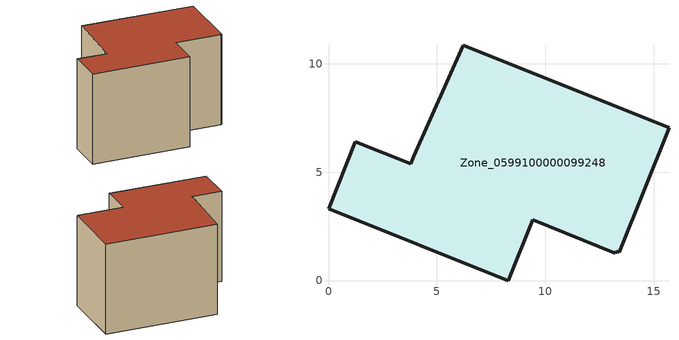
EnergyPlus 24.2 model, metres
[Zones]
Zone_0599100000099248
 floor ground (C_G): 9.41,2.8 8.28,0 0,3.31 1.24,6.4 3.79,5.38 3.93,5.73 6.21,10.84 15.7,7.05 13.4,1.31 13.27,1.36 13.23,1.26 z0
 wall outside (C_F): 1.24,6.4 0,3.31 8.28,0 9.41,2.8 13.23,1.26 13.27,1.36 13.4,1.31 15.7,7.05 6.21,10.84 3.93,5.73 3.79,5.38 1.24,6.4 z0:8.33
 roof outside (C_R): 15.7,7.05 6.21,10.84 3.93,5.73 3.79,5.38 1.24,6.4 0,3.31 8.28,0 9.41,2.8 13.23,1.26 13.27,1.36 13.4,1.31 z8.33
[BUILDING]
Pand.0599100000099248: North Axis=0; Terrain=City; Loads Convergence Tolerance Value=0.04; Temperature Convergence Tolerance Value=0.4; Solar Distribution=FullExterior; Maximum Number of Warmup Days=25; Minimum Number of Warmup Days=1
[Site:Location]
Rotterdam.The.Hague.AP_ZH_NLD Design_Conditions: Latitude=51.96; Longitude=4.45; Time Zone=1; Elevation=-4.5
[SITE:GROUNDTEMPERATURE:BUILDINGSURFACE]
18, 18, 18, 18, 18, 18, 18, 18, 18, 18, 18, 18
[MATERIAL] Thermal Absorptance=0.9; Solar Absorptance=0.7; Visible Absorptance=0.7
Name | Roughness | Thickness | Conductivity | Density | Specific Heat
G.TC.1975-1991 | MediumSmooth | 0.15 | 0.288461 | 540 | 1210
F.TC.1975-1991 | Rough | 0.3 | 0.230769 | 1920 | 840
R.TC.1975-1991 | MediumRough | 0.2 | 0.153846 | 1500 | 1000
[CONSTRUCTION]
C_G: G.TC.1975-1991
C_F: F.TC.1975-1991
C_R: R.TC.1975-1991
[ZONE]
Zone_0599100000099248: Type=1; Multiplier=1; Ceiling Height=Autocalculate; Volume=Autocalculate; Floor Area=autocalculate; Part of Total Floor Area=Yes
[ZONEINFILTRATION:DESIGNFLOWRATE]
Infil_Zone_0599100000099248: Zone or ZoneList or Space or SpaceList=Zone_0599100000099248; Schedule=AlwaysOn; Design Flow Rate Calculation Method=Flow/Area; Flow Rate per Floor Area=0.003; Constant Term Coefficient=1; Temperature Term Coefficient=0; Velocity Term Coefficient=0; Velocity Squared Term Coefficient=0
[HVACTEMPLATE:ZONE:IDEALLOADSAIRSYSTEM]
Zone_0599100000099248: Maximum Heating Supply Air Temperature=50; Minimum Cooling Supply Air Temperature=13; Maximum Heating Supply Air Humidity Ratio=0.0156; Minimum Cooling Supply Air Humidity Ratio=0.0077; Heating Limit=NoLimit; Cooling Limit=NoLimit; Dehumidification Control Type=ConstantSensibleHeatRatio; Cooling Sensible Heat Ratio=0.7; Dehumidification Setpoint=60; Humidification Control Type=None; Humidification Setpoint=30; Outdoor Air Method=None; Outdoor Air Flow Rate per Person=0.00944; Outdoor Air Flow Rate per Zone Floor Area=0; Outdoor Air Flow Rate per Zone=0; Demand Controlled Ventilation Type=None; Outdoor Air Economizer Type=NoEconomizer; Heat Recovery Type=None; Sensible Heat Recovery Effectiveness=0.7; Latent Heat Recovery Effectiveness=0.65
[ZONECONTROL:THERMOSTAT]
ThermostatControl_Zone_0599100000099248: Zone or ZoneList=Zone_0599100000099248; Control Type Schedule=DualSetpointControlType; Control 1=Thermostat_Zone_0599100000099248; Temperature Difference Between Cutout And Setpoint=0
[THERMOSTATSETPOINT:DUALSETPOINT]
Thermostat_Zone_0599100000099248: Heating Setpoint Temperature Schedule=HeatingSetpoint_Zone_0599100000099248; Cooling Setpoint Temperature Schedule=CoolingSetpoint_Zone_0599100000099248
[SCHEDULE:COMPACT]
HeatingSetpoint_Zone_0599100000099248: Through: 12/31, For: AllDays, Until: 24:00, 21
CoolingSetpoint_Zone_0599100000099248: Through: 12/31, For: AllDays, Until: 24:00, 24
DualSetpointControlType: Through: 12/31, For: AllDays, Until: 24:00, 4
AlwaysOn: Through: 12/31, For: AllDays, Until: 24:00, 1
